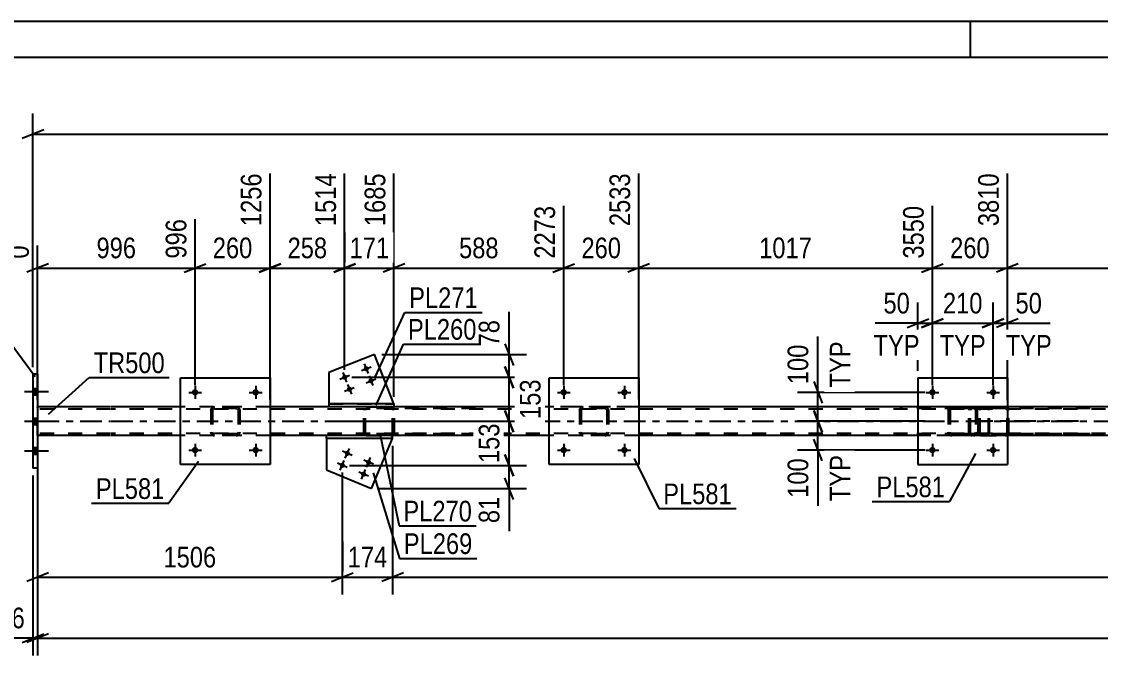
# Model space of a CAD drawing. Header units: millimetres. Extents: x -78 to 763, y -439 to 155.
# Drawn here: x 1 to 150.5, y 67.6 to 155.4 of the extents above; entities that cross this region are included whole.
import ezdxf

# ---------------------------------------------------------------- set-up
doc = ezdxf.new("R2010")
doc.units = ezdxf.units.MM
doc.linetypes.add('DXK_LINE_DOT2', pattern=[3.9198, 1.9599, -1.9599])
doc.linetypes.add('DXK_LINE_DOT3', pattern=[5.9187, 2.979, -0.9799, 0.9799, -0.9799])
doc.styles.add('Arial Narrow', font='ARIALN.TTF', dxfattribs={"height": 0.2})

# ---------------------------------------------------------------- blocks, each defined once
blk = doc.blocks.new('Unknown-800830732-1133')
at = {"color": 5, "linetype": 'Continuous'}
for p, q in [((762.53, 155.43), (-78.47, 155.43)), ((132.53, 150.43), (132.53, 155.43)), ((757.53, 150.43), (-73.47, 150.43))]:
    blk.add_line(p, q, dxfattribs=at)
blk = doc.blocks.new('Bolt-800830732-8193 - 2182')
at = {"linetype": 'Continuous'}
for points in [[(76.59, 104.08, -1), (75.71, 104.08, -1)], [(84.99, 104.08, -1), (84.11, 104.08, -1)]]:
    blk.add_hatch(color=1, dxfattribs=at).paths.add_polyline_path(points)
at = {"color": 1, "linetype": 'Continuous'}
for p, q in [((76.15, 104.96), (76.15, 103.2)), ((84.55, 104.96), (84.55, 103.2)), ((75.27, 104.08), (77.03, 104.08)), ((83.67, 104.08), (85.43, 104.08))]:
    blk.add_line(p, q, dxfattribs=at)
blk = doc.blocks.new('Part-800830732-2221 - 2182')
at = {"color": 2, "linetype": 'Continuous'}
for p, q in [((13.37, 102.08), (3.25, 102.08)), ((23.07, 102.08), (13.47, 102.08)), ((43.62, 102.08), (35.47, 102.08)), ((74.15, 102.08), (52.63, 102.08)), ((125.23, 102.08), (86.55, 102.08)), ((176.31, 102.08), (137.63, 102.08)), ((13.37, 98.08), (3.25, 98.08)), ((23.07, 98.08), (13.47, 98.08)), ((43.27, 98.08), (35.47, 98.08)), ((74.15, 98.08), (52.44, 98.08)), ((125.23, 98.08), (86.55, 98.08)), ((176.31, 98.08), (137.63, 98.08))]:
    blk.add_line(p, q, dxfattribs=at)
at = {"color": 7, "linetype": 'DXK_LINE_DOT2'}
for p, q in [((3.25, 98.08), (3.25, 102.08)), ((13.37, 101.76), (3.25, 101.76)), ((617.69, 101.76), (13.47, 101.76)), ((35.47, 102.08), (23.07, 102.08)), ((52.63, 102.08), (43.62, 102.08)), ((614.66, 102.08), (74.15, 102.08)), ((86.55, 102.08), (74.15, 102.08)), ((137.63, 102.08), (125.23, 102.08)), ((13.37, 98.4), (3.25, 98.4)), ((617.69, 98.4), (13.47, 98.4)), ((35.47, 98.08), (23.07, 98.08)), ((52.44, 98.08), (43.27, 98.08)), ((86.55, 98.08), (74.15, 98.08)), ((137.63, 98.08), (125.23, 98.08))]:
    blk.add_line(p, q, dxfattribs=at)
at = {"color": 7, "linetype": 'DXK_LINE_DOT3'}
for p, q in [((3.25, 100.08), (13.37, 100.08)), ((13.47, 100.08), (617.69, 100.08))]:
    blk.add_line(p, q, dxfattribs=at)
blk = doc.blocks.new('Part-800830732-8167 - 2182')
at = {"color": 2, "linetype": 'Continuous'}
for p, q in [((125.23, 106.08), (125.23, 94.08)), ((125.23, 106.08), (137.63, 106.08)), ((137.63, 106.08), (137.63, 94.08)), ((125.23, 94.08), (137.63, 94.08))]:
    blk.add_line(p, q, dxfattribs=at)
blk = doc.blocks.new('Part-800830732-2357 - 2182')
at = {"color": 2, "linetype": 'Continuous'}
for p, q in [((52.63, 102.48), (43.62, 102.48)), ((43.62, 102.48), (43.62, 102.08)), ((52.63, 102.08), (43.62, 102.08)), ((52.63, 102.48), (52.63, 102.08))]:
    blk.add_line(p, q, dxfattribs=at)
blk = doc.blocks.new('Part-800830732-2286 - 2182')
at = {"color": 2, "linetype": 'Continuous'}
for p, q in [((3.25, 106.58), (2.61, 106.58)), ((2.61, 106.58), (2.61, 93.58)), ((3.25, 106.58), (3.25, 93.58)), ((3.25, 93.58), (2.61, 93.58))]:
    blk.add_line(p, q, dxfattribs=at)
blk = doc.blocks.new('Bolt-800830732-2222 - 2182')
at = {"linetype": 'Continuous'}
for points in [[(3.25, 103.74), (3.25, 104.62), (2.61, 104.62), (2.61, 103.74)], [(3.25, 103.74), (3.25, 104.62), (2.61, 104.62), (2.61, 103.74)], [(3.25, 103.74), (3.25, 104.62), (2.61, 104.62), (2.61, 103.74)], [(3.25, 99.64), (3.25, 100.52), (2.61, 100.52), (2.61, 99.64)], [(3.25, 99.64), (3.25, 100.52), (2.61, 100.52), (2.61, 99.64)], [(3.25, 95.54), (3.25, 96.42), (2.61, 96.42), (2.61, 95.54)], [(3.25, 95.54), (3.25, 96.42), (2.61, 96.42), (2.61, 95.54)], [(3.25, 95.54), (3.25, 96.42), (2.61, 96.42), (2.61, 95.54)]]:
    blk.add_hatch(color=1, dxfattribs=at).paths.add_polyline_path(points)
at = {"color": 1, "linetype": 'Continuous'}
for p, q in [((1.45, 104.18), (4.77, 104.18)), ((1.45, 104.18), (4.77, 104.18)), ((1.45, 104.18), (4.77, 104.18)), ((2.61, 104.62), (3.25, 104.62)), ((2.61, 104.62), (3.25, 104.62)), ((2.61, 104.62), (3.25, 104.62)), ((2.61, 103.74), (3.25, 103.74)), ((2.61, 103.74), (3.25, 103.74)), ((2.61, 103.74), (3.25, 103.74)), ((2.61, 100.52), (3.25, 100.52)), ((2.61, 100.52), (3.25, 100.52)), ((1.45, 100.08), (4.77, 100.08)), ((1.45, 100.08), (4.77, 100.08)), ((2.61, 99.64), (3.25, 99.64)), ((2.61, 99.64), (3.25, 99.64)), ((1.45, 95.98), (4.77, 95.98)), ((1.45, 95.98), (4.77, 95.98)), ((1.45, 95.98), (4.77, 95.98)), ((2.61, 96.42), (3.25, 96.42)), ((2.61, 96.42), (3.25, 96.42)), ((2.61, 96.42), (3.25, 96.42)), ((2.61, 95.54), (3.25, 95.54)), ((2.61, 95.54), (3.25, 95.54)), ((2.61, 95.54), (3.25, 95.54))]:
    blk.add_line(p, q, dxfattribs=at)
blk = doc.blocks.new('Part-800830732-8171 - 2182')
at = {"color": 2, "linetype": 'Continuous'}
for p, q in [((23.07, 94.08), (23.07, 106.08)), ((23.07, 106.08), (35.47, 106.08)), ((35.47, 106.08), (35.47, 94.08)), ((35.47, 94.08), (23.07, 94.08))]:
    blk.add_line(p, q, dxfattribs=at)
blk = doc.blocks.new('Part-800830732-2331 - 2182')
at = {"color": 2, "linetype": 'Continuous'}
for p, q in [((43.27, 97.68), (43.27, 93.37)), ((49.54, 90.75), (52.44, 97.68)), ((43.27, 93.37), (49.54, 90.75))]:
    blk.add_line(p, q, dxfattribs=at)
at = {"color": 7, "linetype": 'DXK_LINE_DOT2'}
blk.add_line((52.44, 97.68), (43.27, 97.68), dxfattribs=at)
blk = doc.blocks.new('Part-800830732-2270 - 2182')
at = {"color": 7, "linetype": 'DXK_LINE_DOT2'}
for p, q in [((133.62, 101.78), (133.58, 101.6)), ((133.83, 101.6), (133.85, 101.69)), ((133.85, 101.69), (133.91, 101.77)), ((134.09, 102.08), (133.89, 102.04)), ((133.91, 101.77), (133.99, 101.82)), ((133.99, 101.82), (134.09, 101.84)), ((134.09, 102.08), (137.32, 102.08)), ((149.08, 102.08), (134.09, 102.08)), ((149.08, 101.84), (134.09, 101.84)), ((137.52, 102.04), (137.32, 102.08)), ((137.32, 101.84), (137.42, 101.82)), ((137.42, 101.82), (137.5, 101.77)), ((137.5, 101.77), (137.56, 101.69)), ((137.56, 101.69), (137.58, 101.6)), ((137.8, 101.73), (137.79, 101.78)), ((137.83, 101.6), (137.8, 101.73)), ((133.58, 98.56), (133.58, 101.6)), ((133.83, 98.56), (133.83, 101.6)), ((137.58, 98.56), (137.58, 101.6)), ((137.83, 98.56), (137.83, 101.6)), ((133.58, 98.56), (133.62, 98.37)), ((133.85, 98.47), (133.83, 98.56)), ((133.91, 98.39), (133.85, 98.47)), ((133.89, 98.11), (134.09, 98.08)), ((133.99, 98.34), (133.91, 98.39)), ((134.09, 98.32), (133.99, 98.34)), ((149.08, 98.32), (134.09, 98.32)), ((134.09, 98.08), (137.32, 98.08)), ((149.08, 98.08), (134.09, 98.08)), ((137.42, 98.34), (137.32, 98.32)), ((137.32, 98.08), (137.52, 98.11)), ((137.5, 98.39), (137.42, 98.34)), ((137.56, 98.47), (137.5, 98.39)), ((137.58, 98.56), (137.56, 98.47)), ((137.79, 98.37), (137.82, 98.47)), ((137.82, 98.47), (137.83, 98.56))]:
    blk.add_line(p, q, dxfattribs=at)
at = {"color": 7, "linetype": 'DXK_LINE_DOT3'}
blk.add_line((147.46, 100.08), (132.28, 100.08), dxfattribs=at)
at = {"color": 7, "linetype": 'DXK_LINE_DOT2'}
for centre, start, end in [((134.07, 101.58), 110.7584, 155.6801), ((137.34, 101.58), 24.32, 69.2417), ((134.07, 98.58), 204.32, 249.2417), ((137.34, 98.58), 290.7584, 335.6801)]:
    blk.add_arc(centre, 0.496, start, end, dxfattribs=at)
blk = doc.blocks.new('Part-800830732-8166 - 2182')
at = {"color": 7, "linetype": 'DXK_LINE_DOT2'}
for p, q in [((129.43, 101.6), (129.47, 101.78)), ((129.47, 101.78), (129.43, 101.6)), ((129.67, 101.6), (129.69, 101.69)), ((129.69, 101.69), (129.74, 101.77)), ((129.73, 102.04), (129.91, 102.08)), ((129.91, 102.08), (129.73, 102.04)), ((129.74, 101.77), (129.82, 101.82)), ((129.82, 101.82), (129.91, 101.84)), ((132.95, 102.08), (129.91, 102.08)), ((132.95, 101.84), (129.91, 101.84)), ((132.95, 102.08), (133.13, 102.04)), ((133.13, 102.04), (132.95, 102.08)), ((132.95, 101.84), (133.04, 101.82)), ((133.04, 101.82), (133.12, 101.77)), ((133.12, 101.77), (133.17, 101.69)), ((133.17, 101.69), (133.19, 101.6)), ((133.39, 101.78), (133.43, 101.6)), ((133.43, 101.6), (133.39, 101.78)), ((129.43, 101.6), (129.43, 98.56)), ((129.67, 101.6), (129.67, 98.56)), ((133.19, 101.6), (133.19, 98.56)), ((133.43, 101.6), (133.43, 98.56)), ((129.47, 98.38), (129.43, 98.56)), ((129.43, 98.56), (129.47, 98.38)), ((129.69, 98.47), (129.67, 98.56)), ((129.74, 98.39), (129.69, 98.47)), ((129.91, 98.08), (129.73, 98.12)), ((129.73, 98.12), (129.91, 98.08)), ((129.82, 98.34), (129.74, 98.39)), ((129.91, 98.32), (129.82, 98.34)), ((132.95, 98.32), (129.91, 98.32)), ((132.95, 98.08), (129.91, 98.08)), ((133.04, 98.34), (132.95, 98.32)), ((133.13, 98.12), (132.95, 98.08)), ((132.95, 98.08), (133.13, 98.12)), ((133.12, 98.39), (133.04, 98.34)), ((133.17, 98.47), (133.12, 98.39)), ((133.19, 98.56), (133.17, 98.47)), ((133.43, 98.56), (133.39, 98.38)), ((133.39, 98.38), (133.43, 98.56))]:
    blk.add_line(p, q, dxfattribs=at)
at = {"color": 7, "linetype": 'DXK_LINE_DOT3'}
blk.add_line((131.43, 100.08), (131.43, 100.08), dxfattribs=at)
at = {"color": 7, "linetype": 'DXK_LINE_DOT2'}
for centre, start, end in [((129.91, 101.6), 112.5, 157.5), ((129.91, 101.6), 112.5, 157.5), ((132.95, 101.6), 22.5, 67.5), ((132.95, 101.6), 22.5, 67.5), ((129.91, 98.56), 202.5, 247.5), ((129.91, 98.56), 202.5, 247.5), ((132.95, 98.56), 292.5, 337.5), ((132.95, 98.56), 292.5, 337.5)]:
    blk.add_arc(centre, 0.48, start, end, dxfattribs=at)
blk = doc.blocks.new('Part-800830732-2287 - 2182')
at = {"color": 7, "linetype": 'DXK_LINE_DOT2'}
for p, q in [((48.47, 101.73), (48.44, 101.6)), ((48.48, 101.78), (48.47, 101.73)), ((48.7, 101.6), (48.72, 101.69)), ((48.72, 101.69), (48.77, 101.77)), ((48.95, 102.08), (48.76, 102.04)), ((48.77, 101.77), (48.86, 101.82)), ((48.86, 101.82), (48.95, 101.84)), ((48.95, 102.08), (52.19, 102.08)), ((63.94, 102.08), (48.95, 102.08)), ((63.94, 101.84), (48.95, 101.84)), ((52.38, 102.04), (52.19, 102.08)), ((52.19, 101.84), (52.29, 101.82)), ((52.29, 101.82), (52.37, 101.77)), ((52.37, 101.77), (52.42, 101.69)), ((52.42, 101.69), (52.44, 101.6)), ((52.67, 101.73), (52.66, 101.78)), ((52.7, 101.6), (52.67, 101.73)), ((48.44, 98.56), (48.44, 101.6)), ((48.7, 98.56), (48.7, 101.6)), ((52.44, 98.56), (52.44, 101.6)), ((52.7, 98.56), (52.7, 101.6)), ((48.44, 98.56), (48.46, 98.47)), ((48.46, 98.47), (48.48, 98.37)), ((48.72, 98.47), (48.7, 98.56)), ((48.77, 98.39), (48.72, 98.47)), ((48.76, 98.11), (48.95, 98.08)), ((48.86, 98.34), (48.77, 98.39)), ((48.95, 98.32), (48.86, 98.34)), ((63.94, 98.32), (48.95, 98.32)), ((48.95, 98.08), (52.19, 98.08)), ((63.94, 98.08), (48.95, 98.08)), ((52.29, 98.34), (52.19, 98.32)), ((52.19, 98.08), (52.38, 98.11)), ((52.37, 98.39), (52.29, 98.34)), ((52.42, 98.47), (52.37, 98.39)), ((52.44, 98.56), (52.42, 98.47)), ((52.66, 98.37), (52.68, 98.47)), ((52.68, 98.47), (52.7, 98.56))]:
    blk.add_line(p, q, dxfattribs=at)
for centre, start, end in [((52.21, 101.58), 24.32, 69.2417), ((52.21, 98.58), 290.7584, 335.6801)]:
    blk.add_arc(centre, 0.496, start, end, dxfattribs=at)
blk = doc.blocks.new('Part-800830732-2346 - 2182')
at = {"color": 2, "linetype": 'Continuous'}
for p, q in [((52.44, 98.08), (43.27, 98.08)), ((43.27, 97.68), (43.27, 98.08)), ((52.44, 97.68), (43.27, 97.68)), ((52.44, 97.68), (52.44, 98.08))]:
    blk.add_line(p, q, dxfattribs=at)
blk = doc.blocks.new('Part-800830732-2293 - 2182')
at = {"color": 7, "linetype": 'DXK_LINE_DOT2'}
for p, q in [((134.85, 102.08), (122.7, 102.08)), ((134.85, 101.84), (122.7, 101.84)), ((132.3, 101.78), (132.26, 101.6)), ((132.51, 101.6), (132.53, 101.69)), ((132.53, 101.69), (132.58, 101.77)), ((132.76, 102.08), (132.57, 102.04)), ((132.58, 101.77), (132.67, 101.82)), ((132.67, 101.82), (132.76, 101.84)), ((133.58, 101.84), (133.58, 102.08)), ((134.96, 102.04), (134.85, 102.08)), ((134.85, 101.84), (134.9, 101.82)), ((134.9, 101.82), (134.95, 101.77)), ((134.95, 101.77), (134.98, 101.69)), ((135.04, 101.94), (134.96, 102.04)), ((134.98, 101.69), (134.99, 101.6)), ((135.1, 101.78), (135.04, 101.94)), ((135.12, 101.6), (135.1, 101.78)), ((132.26, 98.56), (132.26, 101.6)), ((132.51, 98.56), (132.51, 101.6)), ((134.99, 98.56), (134.99, 101.6)), ((135.12, 98.56), (135.12, 101.6)), ((134.85, 98.32), (122.7, 98.32)), ((134.85, 98.08), (122.7, 98.08)), ((132.26, 98.56), (132.3, 98.37)), ((132.53, 98.47), (132.51, 98.56)), ((132.58, 98.39), (132.53, 98.47)), ((132.57, 98.11), (132.76, 98.08)), ((132.67, 98.34), (132.58, 98.39)), ((132.76, 98.32), (132.67, 98.34)), ((133.58, 98.08), (133.58, 98.32)), ((134.9, 98.34), (134.85, 98.32)), ((134.85, 98.08), (134.96, 98.11)), ((134.95, 98.39), (134.9, 98.34)), ((134.98, 98.47), (134.95, 98.39)), ((134.96, 98.11), (135.04, 98.22)), ((134.99, 98.56), (134.98, 98.47)), ((135.04, 98.22), (135.1, 98.37)), ((135.1, 98.37), (135.12, 98.56))]:
    blk.add_line(p, q, dxfattribs=at)
for centre, start, end in [((132.75, 101.58), 111.1941, 156.1506), ((132.75, 98.57), 203.8494, 248.8059)]:
    blk.add_arc(centre, 0.492, start, end, dxfattribs=at)
blk = doc.blocks.new('Part-800830732-8170 - 2182')
at = {"color": 7, "linetype": 'DXK_LINE_DOT2'}
for p, q in [((27.27, 101.6), (27.31, 101.78)), ((27.31, 101.78), (27.27, 101.6)), ((27.51, 101.6), (27.53, 101.69)), ((27.53, 101.69), (27.58, 101.77)), ((27.57, 102.04), (27.75, 102.08)), ((27.75, 102.08), (27.57, 102.04)), ((27.58, 101.77), (27.66, 101.82)), ((27.66, 101.82), (27.75, 101.84)), ((30.79, 102.08), (27.75, 102.08)), ((30.79, 101.84), (27.75, 101.84)), ((30.79, 102.08), (30.97, 102.04)), ((30.97, 102.04), (30.79, 102.08)), ((30.79, 101.84), (30.88, 101.82)), ((30.88, 101.82), (30.96, 101.77)), ((30.96, 101.77), (31.01, 101.69)), ((31.01, 101.69), (31.03, 101.6)), ((31.23, 101.78), (31.27, 101.6)), ((31.27, 101.6), (31.23, 101.78)), ((27.27, 101.6), (27.27, 98.56)), ((27.51, 101.6), (27.51, 98.56)), ((31.03, 101.6), (31.03, 98.56)), ((31.27, 101.6), (31.27, 98.56)), ((27.31, 98.38), (27.27, 98.56)), ((27.27, 98.56), (27.31, 98.38)), ((27.53, 98.47), (27.51, 98.56)), ((27.58, 98.39), (27.53, 98.47)), ((27.75, 98.08), (27.57, 98.12)), ((27.57, 98.12), (27.75, 98.08)), ((27.66, 98.34), (27.58, 98.39)), ((27.75, 98.32), (27.66, 98.34)), ((30.79, 98.32), (27.75, 98.32)), ((30.79, 98.08), (27.75, 98.08)), ((30.88, 98.34), (30.79, 98.32)), ((30.97, 98.12), (30.79, 98.08)), ((30.79, 98.08), (30.97, 98.12)), ((30.96, 98.39), (30.88, 98.34)), ((31.01, 98.47), (30.96, 98.39)), ((31.03, 98.56), (31.01, 98.47)), ((31.27, 98.56), (31.23, 98.38)), ((31.23, 98.38), (31.27, 98.56))]:
    blk.add_line(p, q, dxfattribs=at)
at = {"color": 7, "linetype": 'DXK_LINE_DOT3'}
blk.add_line((29.27, 100.08), (29.27, 100.08), dxfattribs=at)
at = {"color": 7, "linetype": 'DXK_LINE_DOT2'}
for centre, start, end in [((27.75, 101.6), 112.5, 157.5), ((27.75, 101.6), 112.5, 157.5), ((30.79, 101.6), 22.5, 67.5), ((30.79, 101.6), 22.5, 67.5), ((27.75, 98.56), 202.5, 247.5), ((27.75, 98.56), 202.5, 247.5), ((30.79, 98.56), 292.5, 337.5), ((30.79, 98.56), 292.5, 337.5)]:
    blk.add_arc(centre, 0.48, start, end, dxfattribs=at)
blk = doc.blocks.new('Bolt-800830732-8192 - 2182')
at = {"linetype": 'Continuous'}
for points in [[(76.59, 96.08, -1), (75.71, 96.08, -1)], [(84.99, 96.08, -1), (84.11, 96.08, -1)]]:
    blk.add_hatch(color=1, dxfattribs=at).paths.add_polyline_path(points)
at = {"color": 1, "linetype": 'Continuous'}
for p, q in [((75.27, 96.08), (77.03, 96.08)), ((76.15, 96.96), (76.15, 95.2)), ((83.67, 96.08), (85.43, 96.08)), ((84.55, 96.96), (84.55, 95.2))]:
    blk.add_line(p, q, dxfattribs=at)
blk = doc.blocks.new('Bolt-800830732-2347 - 2182')
at = {"linetype": 'Continuous'}
for points in [[(45.84, 95.77, -1), (46.5, 95.49, -1)], [(45.14, 94.11, -1), (45.8, 93.83, -1)], [(48.79, 94.53, -1), (49.45, 94.26, -1)], [(48.09, 92.87, -1), (48.76, 92.6, -1)]]:
    blk.add_hatch(color=1, dxfattribs=at).paths.add_polyline_path(points)
at = {"color": 1, "linetype": 'Continuous'}
for p, q in [((46.83, 95.35), (45.5, 95.91)), ((45.89, 94.97), (46.45, 96.29)), ((46.14, 93.69), (44.81, 94.25)), ((45.19, 93.31), (45.75, 94.63)), ((49.78, 94.12), (48.46, 94.67)), ((48.84, 93.73), (49.4, 95.06)), ((49.09, 92.46), (47.76, 93.01)), ((48.15, 92.07), (48.7, 93.4))]:
    blk.add_line(p, q, dxfattribs=at)
blk = doc.blocks.new('Part-800830732-2352 - 2182')
at = {"color": 2, "linetype": 'Continuous'}
for p, q in [((49.94, 109.31), (43.62, 106.83)), ((52.63, 102.48), (49.94, 109.31)), ((43.62, 106.83), (43.62, 102.48))]:
    blk.add_line(p, q, dxfattribs=at)
at = {"color": 7, "linetype": 'DXK_LINE_DOT2'}
blk.add_line((43.62, 102.48), (52.63, 102.48), dxfattribs=at)
blk = doc.blocks.new('Bolt-800830732-2358 - 2182')
at = {"linetype": 'Continuous'}
for points in [[(49.12, 107.48, -1), (48.45, 107.22, -1)], [(46.14, 106.31, -1), (45.47, 106.05, -1)], [(46.8, 104.64, -1), (46.13, 104.38, -1)], [(49.78, 105.81, -1), (49.11, 105.55, -1)]]:
    blk.add_hatch(color=1, dxfattribs=at).paths.add_polyline_path(points)
at = {"color": 1, "linetype": 'Continuous'}
for p, q in [((48.52, 108.02), (49.04, 106.68)), ((45.13, 105.92), (46.47, 106.45)), ((45.54, 106.85), (46.07, 105.51)), ((48.11, 107.09), (49.45, 107.62)), ((49.18, 106.35), (49.7, 105.01)), ((45.79, 104.24), (47.13, 104.77)), ((46.2, 105.18), (46.73, 103.84)), ((48.77, 105.41), (50.11, 105.94))]:
    blk.add_line(p, q, dxfattribs=at)
blk = doc.blocks.new('Part-800830732-8168 - 2182')
at = {"color": 7, "linetype": 'DXK_LINE_DOT2'}
for p, q in [((78.35, 101.6), (78.39, 101.78)), ((78.39, 101.78), (78.35, 101.6)), ((78.59, 101.6), (78.61, 101.69)), ((78.61, 101.69), (78.66, 101.77)), ((78.65, 102.04), (78.83, 102.08)), ((78.83, 102.08), (78.65, 102.04)), ((78.66, 101.77), (78.74, 101.82)), ((78.74, 101.82), (78.83, 101.84)), ((81.87, 102.08), (78.83, 102.08)), ((81.87, 101.84), (78.83, 101.84)), ((81.87, 102.08), (82.05, 102.04)), ((82.05, 102.04), (81.87, 102.08)), ((81.87, 101.84), (81.96, 101.82)), ((81.96, 101.82), (82.04, 101.77)), ((82.04, 101.77), (82.09, 101.69)), ((82.09, 101.69), (82.11, 101.6)), ((82.31, 101.78), (82.35, 101.6)), ((82.35, 101.6), (82.31, 101.78)), ((78.35, 101.6), (78.35, 98.56)), ((78.59, 101.6), (78.59, 98.56)), ((82.11, 101.6), (82.11, 98.56)), ((82.35, 101.6), (82.35, 98.56)), ((78.39, 98.38), (78.35, 98.56)), ((78.35, 98.56), (78.39, 98.38)), ((78.61, 98.47), (78.59, 98.56)), ((78.66, 98.39), (78.61, 98.47)), ((78.83, 98.08), (78.65, 98.12)), ((78.65, 98.12), (78.83, 98.08)), ((78.74, 98.34), (78.66, 98.39)), ((78.83, 98.32), (78.74, 98.34)), ((81.87, 98.32), (78.83, 98.32)), ((81.87, 98.08), (78.83, 98.08)), ((81.96, 98.34), (81.87, 98.32)), ((82.05, 98.12), (81.87, 98.08)), ((81.87, 98.08), (82.05, 98.12)), ((82.04, 98.39), (81.96, 98.34)), ((82.09, 98.47), (82.04, 98.39)), ((82.11, 98.56), (82.09, 98.47)), ((82.35, 98.56), (82.31, 98.38)), ((82.31, 98.38), (82.35, 98.56))]:
    blk.add_line(p, q, dxfattribs=at)
at = {"color": 7, "linetype": 'DXK_LINE_DOT3'}
blk.add_line((80.35, 100.08), (80.35, 100.08), dxfattribs=at)
at = {"color": 7, "linetype": 'DXK_LINE_DOT2'}
for centre, start, end in [((78.83, 101.6), 112.5, 157.5), ((78.83, 101.6), 112.5, 157.5), ((81.87, 101.6), 22.5, 67.5), ((81.87, 101.6), 22.5, 67.5), ((78.83, 98.56), 202.5, 247.5), ((78.83, 98.56), 202.5, 247.5), ((81.87, 98.56), 292.5, 337.5), ((81.87, 98.56), 292.5, 337.5)]:
    blk.add_arc(centre, 0.48, start, end, dxfattribs=at)
blk = doc.blocks.new('Part-800830732-8169 - 2182')
at = {"color": 2, "linetype": 'Continuous'}
for p, q in [((74.15, 94.08), (74.15, 106.08)), ((74.15, 106.08), (86.55, 106.08)), ((86.55, 106.08), (86.55, 94.08)), ((86.55, 94.08), (74.15, 94.08))]:
    blk.add_line(p, q, dxfattribs=at)
blk = doc.blocks.new('Bolt-800830732-8190 - 2182')
at = {"linetype": 'Continuous'}
for points in [[(127.67, 96.08, -1), (126.79, 96.08, -1)], [(136.07, 96.08, -1), (135.19, 96.08, -1)]]:
    blk.add_hatch(color=1, dxfattribs=at).paths.add_polyline_path(points)
at = {"color": 1, "linetype": 'Continuous'}
for p, q in [((126.35, 96.08), (128.11, 96.08)), ((127.23, 96.96), (127.23, 95.2)), ((134.75, 96.08), (136.51, 96.08)), ((135.63, 96.96), (135.63, 95.2))]:
    blk.add_line(p, q, dxfattribs=at)
blk = doc.blocks.new('Bolt-800830732-8191 - 2182')
at = {"linetype": 'Continuous'}
for points in [[(127.67, 104.08, -1), (126.79, 104.08, -1)], [(136.07, 104.08, -1), (135.19, 104.08, -1)]]:
    blk.add_hatch(color=1, dxfattribs=at).paths.add_polyline_path(points)
at = {"color": 1, "linetype": 'Continuous'}
for p, q in [((127.23, 104.96), (127.23, 103.2)), ((135.63, 104.96), (135.63, 103.2)), ((126.35, 104.08), (128.11, 104.08)), ((134.75, 104.08), (136.51, 104.08))]:
    blk.add_line(p, q, dxfattribs=at)
blk = doc.blocks.new('Bolt-800830732-8194 - 2182')
at = {"linetype": 'Continuous'}
for points in [[(25.51, 96.08, -1), (24.63, 96.08, -1)], [(33.91, 96.08, -1), (33.03, 96.08, -1)]]:
    blk.add_hatch(color=1, dxfattribs=at).paths.add_polyline_path(points)
at = {"color": 1, "linetype": 'Continuous'}
for p, q in [((24.19, 96.08), (25.95, 96.08)), ((25.07, 96.96), (25.07, 95.2)), ((32.59, 96.08), (34.35, 96.08)), ((33.47, 96.96), (33.47, 95.2))]:
    blk.add_line(p, q, dxfattribs=at)
blk = doc.blocks.new('Bolt-800830732-8195 - 2182')
at = {"linetype": 'Continuous'}
for points in [[(25.51, 104.08, -1), (24.63, 104.08, -1)], [(33.91, 104.08, -1), (33.03, 104.08, -1)]]:
    blk.add_hatch(color=1, dxfattribs=at).paths.add_polyline_path(points)
at = {"color": 1, "linetype": 'Continuous'}
for p, q in [((25.07, 104.96), (25.07, 103.2)), ((33.47, 104.96), (33.47, 103.2)), ((24.19, 104.08), (25.95, 104.08)), ((32.59, 104.08), (34.35, 104.08))]:
    blk.add_line(p, q, dxfattribs=at)
blk = doc.blocks.new('StraightDimension-800830732-14243 - 2182')
at = {"color": 7, "linetype": 'Continuous'}
for p, q in [((137.63, 102.98), (137.63, 134.41)), ((178.31, 105.08), (178.31, 129.91)), ((139.13, 121.9), (136.13, 120.7)), ((137.63, 121.3), (178.31, 121.3)), ((176.81, 120.7), (179.81, 121.9))]:
    blk.add_line(p, q, dxfattribs=at)
at = {"color": 0}
blk.add_wipeout([(162.23, 122.05), (162.23, 126.25), (153.71, 126.25), (153.71, 122.05)], dxfattribs=at)
at = {"color": 3, "style": 'Arial Narrow'}
blk.add_text('1017', height=2.863, dxfattribs=at).set_placement((154.31, 122.65))
at = {"color": 0, "linetype": 'Continuous'}
blk.add_wipeout([(177.71, 130.51), (173.51, 130.51), (173.51, 122), (177.71, 122)], dxfattribs=at)
at = {"color": 3, "linetype": 'Continuous', "style": 'Arial Narrow'}
blk.add_text('4827', height=2.863, rotation=90.0002, dxfattribs=at).set_placement((177.11, 122.6))
blk = doc.blocks.new('StraightDimension-800830732-14244 - 2182')
at = {"color": 7, "linetype": 'Continuous'}
for p, q in [((137.63, 102.98), (137.63, 134.41)), ((127.23, 105.08), (127.23, 129.91)), ((125.73, 120.7), (128.73, 121.9)), ((127.23, 121.3), (137.63, 121.3)), ((139.13, 121.9), (136.13, 120.7))]:
    blk.add_line(p, q, dxfattribs=at)
at = {"color": 0}
blk.add_wipeout([(135.77, 122.05), (135.77, 126.25), (129.09, 126.25), (129.09, 122.05)], dxfattribs=at)
at = {"color": 3, "style": 'Arial Narrow'}
blk.add_text('260', height=2.863, dxfattribs=at).set_placement((129.69, 122.65))
at = {"color": 0, "linetype": 'Continuous'}
blk.add_wipeout([(137.03, 135.01), (132.83, 135.01), (132.83, 126.5), (137.03, 126.5)], dxfattribs=at)
at = {"color": 3, "linetype": 'Continuous', "style": 'Arial Narrow'}
blk.add_text('3810', height=2.863, rotation=90.0002, dxfattribs=at).set_placement((136.43, 127.1))
blk = doc.blocks.new('StraightDimension-800830732-14247 - 2182')
at = {"color": 7, "linetype": 'Continuous'}
for p, q in [((52.63, 103.48), (52.63, 134.41)), ((76.15, 105.08), (76.15, 129.91)), ((54.13, 121.9), (51.13, 120.7)), ((52.63, 121.3), (76.15, 121.3)), ((74.65, 120.7), (77.65, 121.9))]:
    blk.add_line(p, q, dxfattribs=at)
at = {"color": 0}
blk.add_wipeout([(67.73, 122.05), (67.73, 126.25), (61.05, 126.25), (61.05, 122.05)], dxfattribs=at)
at = {"color": 3, "style": 'Arial Narrow'}
blk.add_text('588', height=2.863, dxfattribs=at).set_placement((61.65, 122.65))
at = {"color": 0, "linetype": 'Continuous'}
blk.add_wipeout([(75.55, 130.51), (71.35, 130.51), (71.35, 122), (75.55, 122)], dxfattribs=at)
at = {"color": 3, "linetype": 'Continuous', "style": 'Arial Narrow'}
blk.add_text('2273', height=2.863, rotation=90.0002, dxfattribs=at).set_placement((74.95, 122.6))
blk = doc.blocks.new('StraightDimension-800830732-14885 - 2182')
at = {"color": 7, "linetype": 'Continuous'}
for p, q in [((52.44, 96.68), (52.44, 76.08)), ((45.47, 92.97), (45.47, 76.08)), ((43.97, 77.88), (46.97, 79.08)), ((45.47, 78.48), (52.44, 78.48)), ((53.94, 79.08), (50.94, 77.88))]:
    blk.add_line(p, q, dxfattribs=at)
at = {"color": 0}
blk.add_wipeout([(52.3, 79.23), (52.3, 83.43), (45.62, 83.43), (45.62, 79.23)], dxfattribs=at)
at = {"color": 3, "style": 'Arial Narrow'}
blk.add_text('174', height=2.863, dxfattribs=at).set_placement((46.22, 79.83))
blk = doc.blocks.new('StraightDimension-800830732-2405 - 2182')
at = {"color": 7, "linetype": 'Continuous'}
for p, q in [((3.25, 92.58), (3.25, 67.65)), ((4.75, 70.65), (1.75, 69.45)), ((3.25, 70.05), (617.69, 70.05))]:
    blk.add_line(p, q, dxfattribs=at)
blk = doc.blocks.new('StraightDimension-800830732-14827 - 2182')
at = {"color": 7, "linetype": 'Continuous'}
for p, q in [((67.99, 101.58), (69.19, 98.58)), ((45.5, 100.08), (70.99, 100.08)), ((68.59, 93.97), (68.59, 100.08)), ((69.19, 92.47), (67.99, 95.47)), ((46.47, 93.97), (70.99, 93.97))]:
    blk.add_line(p, q, dxfattribs=at)
at = {"color": 0}
blk.add_wipeout([(67.84, 100.37), (63.64, 100.37), (63.64, 93.68), (67.84, 93.68)], dxfattribs=at)
at = {"color": 3, "style": 'Arial Narrow'}
blk.add_text('153', height=2.863, rotation=90.0002, dxfattribs=at).set_placement((67.24, 94.28))
blk = doc.blocks.new('StraightDimension-800830732-2395 - 2182')
at = {"color": 7, "linetype": 'Continuous'}
for p, q in [((2.61, 92.58), (2.61, 67.65)), ((3.25, 92.58), (3.25, 67.65)), ((1.11, 69.45), (4.11, 70.65)), ((4.75, 70.65), (1.75, 69.45)), ((2.61, 70.05), (-3.3, 70.05)), ((2.61, 70.05), (-3.3, 70.05)), ((2.61, 70.05), (3.25, 70.05))]:
    blk.add_line(p, q, dxfattribs=at)
at = {"color": 0}
blk.add_wipeout([(2.08, 70.8), (2.08, 75), (-2.77, 75), (-2.77, 70.8)], dxfattribs=at)
at = {"color": 3, "style": 'Arial Narrow'}
blk.add_text('16', height=2.863, dxfattribs=at).set_placement((-2.17, 71.4))
blk = doc.blocks.new('StraightDimension-800830732-14245 - 2182')
at = {"color": 7, "linetype": 'Continuous'}
for p, q in [((86.55, 103.08), (86.55, 134.41)), ((127.23, 105.08), (127.23, 129.91)), ((88.05, 121.9), (85.05, 120.7)), ((86.55, 121.3), (127.23, 121.3)), ((125.73, 120.7), (128.73, 121.9))]:
    blk.add_line(p, q, dxfattribs=at)
at = {"color": 0}
blk.add_wipeout([(111.15, 122.05), (111.15, 126.25), (102.63, 126.25), (102.63, 122.05)], dxfattribs=at)
at = {"color": 3, "style": 'Arial Narrow'}
blk.add_text('1017', height=2.863, dxfattribs=at).set_placement((103.23, 122.65))
at = {"color": 0, "linetype": 'Continuous'}
blk.add_wipeout([(126.63, 130.51), (122.43, 130.51), (122.43, 122), (126.63, 122)], dxfattribs=at)
at = {"color": 3, "linetype": 'Continuous', "style": 'Arial Narrow'}
blk.add_text('3550', height=2.863, rotation=90.0002, dxfattribs=at).set_placement((126.03, 122.6))
blk = doc.blocks.new('StraightDimension-800830732-14246 - 2182')
at = {"color": 7, "linetype": 'Continuous'}
for p, q in [((86.55, 103.08), (86.55, 134.41)), ((76.15, 105.08), (76.15, 129.91)), ((74.65, 120.7), (77.65, 121.9)), ((76.15, 121.3), (86.55, 121.3)), ((88.05, 121.9), (85.05, 120.7))]:
    blk.add_line(p, q, dxfattribs=at)
at = {"color": 0}
blk.add_wipeout([(84.69, 122.05), (84.69, 126.25), (78.01, 126.25), (78.01, 122.05)], dxfattribs=at)
at = {"color": 3, "style": 'Arial Narrow'}
blk.add_text('260', height=2.863, dxfattribs=at).set_placement((78.61, 122.65))
at = {"color": 0, "linetype": 'Continuous'}
blk.add_wipeout([(85.95, 135.01), (81.75, 135.01), (81.75, 126.5), (85.95, 126.5)], dxfattribs=at)
at = {"color": 3, "linetype": 'Continuous', "style": 'Arial Narrow'}
blk.add_text('2533', height=2.863, rotation=90.0002, dxfattribs=at).set_placement((85.35, 127.1))
blk = doc.blocks.new('StraightDimension-800830732-14248 - 2182')
at = {"color": 7, "linetype": 'Continuous'}
for p, q in [((45.8, 107.18), (45.8, 134.41)), ((52.63, 103.48), (52.63, 134.41)), ((44.3, 120.7), (47.3, 121.9)), ((45.8, 121.3), (52.63, 121.3)), ((54.13, 121.9), (51.13, 120.7))]:
    blk.add_line(p, q, dxfattribs=at)
at = {"color": 0}
blk.add_wipeout([(52.56, 122.05), (52.56, 126.25), (45.88, 126.25), (45.88, 122.05)], dxfattribs=at)
at = {"color": 3, "style": 'Arial Narrow'}
blk.add_text('171', height=2.863, dxfattribs=at).set_placement((46.48, 122.65))
at = {"color": 0, "linetype": 'Continuous'}
blk.add_wipeout([(52.03, 135.01), (47.83, 135.01), (47.83, 126.5), (52.03, 126.5)], dxfattribs=at)
at = {"color": 3, "linetype": 'Continuous', "style": 'Arial Narrow'}
blk.add_text('1685', height=2.863, rotation=90.0002, dxfattribs=at).set_placement((51.43, 127.1))
blk = doc.blocks.new('StraightDimension-800830732-14249 - 2182')
at = {"color": 7, "linetype": 'Continuous'}
for p, q in [((35.47, 103.08), (35.47, 134.41)), ((45.8, 107.18), (45.8, 134.41)), ((33.97, 120.7), (36.97, 121.9)), ((35.47, 121.3), (45.8, 121.3)), ((47.3, 121.9), (44.3, 120.7))]:
    blk.add_line(p, q, dxfattribs=at)
at = {"color": 0}
blk.add_wipeout([(43.98, 122.05), (43.98, 126.25), (37.29, 126.25), (37.29, 122.05)], dxfattribs=at)
at = {"color": 3, "style": 'Arial Narrow'}
blk.add_text('258', height=2.863, dxfattribs=at).set_placement((37.89, 122.65))
at = {"color": 0, "linetype": 'Continuous'}
blk.add_wipeout([(45.2, 135.01), (41, 135.01), (41, 126.5), (45.2, 126.5)], dxfattribs=at)
at = {"color": 3, "linetype": 'Continuous', "style": 'Arial Narrow'}
blk.add_text('1514', height=2.863, rotation=90.0002, dxfattribs=at).set_placement((44.6, 127.1))
blk = doc.blocks.new('StraightDimension-800830732-14250 - 2182')
at = {"color": 7, "linetype": 'Continuous'}
for p, q in [((35.47, 103.08), (35.47, 134.41)), ((25.07, 105.08), (25.07, 128.08)), ((23.57, 120.7), (26.57, 121.9)), ((25.07, 121.3), (35.47, 121.3)), ((36.97, 121.9), (33.97, 120.7))]:
    blk.add_line(p, q, dxfattribs=at)
at = {"color": 0}
blk.add_wipeout([(33.61, 122.05), (33.61, 126.25), (26.93, 126.25), (26.93, 122.05)], dxfattribs=at)
at = {"color": 3, "style": 'Arial Narrow'}
blk.add_text('260', height=2.863, dxfattribs=at).set_placement((27.53, 122.65))
at = {"color": 0, "linetype": 'Continuous'}
blk.add_wipeout([(34.87, 135.01), (30.67, 135.01), (30.67, 126.5), (34.87, 126.5)], dxfattribs=at)
at = {"color": 3, "linetype": 'Continuous', "style": 'Arial Narrow'}
blk.add_text('1256', height=2.863, rotation=90.0002, dxfattribs=at).set_placement((34.27, 127.1))
blk = doc.blocks.new('StraightDimension-800830732-14251 - 2182')
at = {"color": 7, "linetype": 'Continuous'}
for p, q in [((25.07, 105.08), (25.07, 128.08)), ((3.25, 103.08), (3.25, 124.42)), ((4.75, 121.9), (1.75, 120.7)), ((3.25, 121.3), (25.07, 121.3)), ((23.57, 120.7), (26.57, 121.9))]:
    blk.add_line(p, q, dxfattribs=at)
at = {"color": 0}
blk.add_wipeout([(17.5, 122.05), (17.5, 126.25), (10.82, 126.25), (10.82, 122.05)], dxfattribs=at)
at = {"color": 3, "style": 'Arial Narrow'}
blk.add_text('996', height=2.863, dxfattribs=at).set_placement((11.42, 122.65))
at = {"color": 0, "linetype": 'Continuous'}
for points in [[(24.47, 128.68), (20.27, 128.68), (20.27, 122), (24.47, 122)], [(2.65, 125.02), (-1.55, 125.02), (-1.55, 122), (2.65, 122)]]:
    blk.add_wipeout(points, dxfattribs=at)
at = {"color": 3, "linetype": 'Continuous', "style": 'Arial Narrow'}
for s, height, p in [('996', 2.863, (23.87, 122.6)), ('0', 2.86, (2.05, 122.6))]:
    blk.add_text(s, height=height, rotation=90.0002, dxfattribs=at).set_placement(p)
blk = doc.blocks.new('StraightDimension-800830732-14825 - 2182')
at = {"color": 7, "linetype": 'Continuous'}
for p, q in [((68.59, 109.31), (68.59, 115.22)), ((68.59, 109.31), (68.59, 115.22)), ((67.99, 110.81), (69.19, 107.81)), ((50.94, 109.31), (70.99, 109.31)), ((68.59, 106.18), (68.59, 109.31)), ((69.19, 104.68), (67.99, 107.68)), ((46.8, 106.18), (70.99, 106.18))]:
    blk.add_line(p, q, dxfattribs=at)
at = {"color": 0}
blk.add_wipeout([(67.84, 114.7), (63.64, 114.7), (63.64, 109.84), (67.84, 109.84)], dxfattribs=at)
at = {"color": 3, "style": 'Arial Narrow'}
blk.add_text('78', height=2.863, rotation=90.0002, dxfattribs=at).set_placement((67.24, 110.44))
blk = doc.blocks.new('StraightDimension-800830732-14826 - 2182')
at = {"color": 7, "linetype": 'Continuous'}
for p, q in [((67.99, 107.68), (69.19, 104.68)), ((46.8, 106.18), (71.44, 106.18)), ((68.59, 100.08), (68.59, 106.18)), ((69.19, 98.58), (67.99, 101.58)), ((45.5, 100.08), (71.44, 100.08))]:
    blk.add_line(p, q, dxfattribs=at)
at = {"color": 0}
blk.add_wipeout([(73.54, 106.47), (69.34, 106.47), (69.34, 99.79), (73.54, 99.79)], dxfattribs=at)
at = {"color": 3, "style": 'Arial Narrow'}
blk.add_text('153', height=2.863, rotation=90.0002, dxfattribs=at).set_placement((72.94, 100.39))
blk = doc.blocks.new('StraightDimension-800830732-14828 - 2182')
at = {"color": 7, "linetype": 'Continuous'}
for p, q in [((67.99, 95.47), (69.19, 92.47)), ((46.47, 93.97), (70.99, 93.97)), ((68.59, 90.75), (68.59, 93.97)), ((69.19, 89.25), (67.99, 92.25)), ((50.54, 90.75), (70.99, 90.75)), ((68.59, 90.75), (68.59, 84.84)), ((68.59, 90.75), (68.59, 84.84))]:
    blk.add_line(p, q, dxfattribs=at)
at = {"color": 0}
blk.add_wipeout([(67.84, 90.22), (63.64, 90.22), (63.64, 85.37), (67.84, 85.37)], dxfattribs=at)
at = {"color": 3, "style": 'Arial Narrow'}
blk.add_text('81', height=2.863, rotation=90.0002, dxfattribs=at).set_placement((67.24, 85.97))
blk = doc.blocks.new('StraightDimension-800830732-14884 - 2182')
at = {"color": 7, "linetype": 'Continuous'}
for p, q in [((52.44, 96.68), (52.44, 76.08)), ((53.94, 79.08), (50.94, 77.88)), ((52.44, 78.48), (617.69, 78.48))]:
    blk.add_line(p, q, dxfattribs=at)
blk = doc.blocks.new('StraightDimension-800830732-14886 - 2182')
at = {"color": 7, "linetype": 'Continuous'}
for p, q in [((3.25, 97.08), (3.25, 76.08)), ((45.47, 92.97), (45.47, 76.08)), ((4.75, 79.08), (1.75, 77.88)), ((3.25, 78.48), (45.47, 78.48)), ((43.97, 77.88), (46.97, 79.08))]:
    blk.add_line(p, q, dxfattribs=at)
at = {"color": 0}
blk.add_wipeout([(28.62, 79.23), (28.62, 83.43), (20.1, 83.43), (20.1, 79.23)], dxfattribs=at)
at = {"color": 3, "style": 'Arial Narrow'}
blk.add_text('1506', height=2.863, dxfattribs=at).set_placement((20.7, 79.83))
blk = doc.blocks.new('StraightDimension-800830732-14901 - 2182')
at = {"color": 7, "linetype": 'Continuous'}
for p, q in [((2.61, 107.58), (2.61, 142.68)), ((4.11, 140.43), (1.11, 139.23)), ((2.61, 139.83), (618.33, 139.83))]:
    blk.add_line(p, q, dxfattribs=at)
blk = doc.blocks.new('StraightDimension-800830732-14918 - 2182')
at = {"color": 7, "linetype": 'Continuous'}
for p, q in [((135.63, 105.08), (135.63, 116.5)), ((137.63, 107.08), (137.63, 116.5)), ((134.13, 113.05), (137.13, 114.25)), ((135.63, 113.65), (137.63, 113.65)), ((139.13, 114.25), (136.13, 113.05)), ((137.63, 113.65), (143.54, 113.65)), ((137.63, 113.65), (143.54, 113.65))]:
    blk.add_line(p, q, dxfattribs=at)
at = {"color": 0}
blk.add_wipeout([(143.01, 114.4), (143.01, 118.6), (138.15, 118.6), (138.15, 114.4)], dxfattribs=at)
at = {"color": 0, "linetype": 'Continuous'}
blk.add_wipeout([(144.38, 108.55), (144.38, 112.75), (136.79, 112.75), (136.79, 108.55)], dxfattribs=at)
at = {"color": 3, "style": 'Arial Narrow'}
blk.add_text('50', height=2.863, dxfattribs=at).set_placement((138.75, 115))
at = {"color": 3, "linetype": 'Continuous', "style": 'Arial Narrow'}
blk.add_text('TYP', height=2.863, dxfattribs=at).set_placement((137.39, 109.15))
blk = doc.blocks.new('StraightDimension-800830732-14919 - 2182')
at = {"color": 7, "linetype": 'Continuous'}
for p, q in [((127.23, 105.08), (127.23, 116.5)), ((135.63, 105.08), (135.63, 116.5)), ((125.73, 113.05), (128.73, 114.25)), ((127.23, 113.65), (135.63, 113.65)), ((137.13, 114.25), (134.13, 113.05))]:
    blk.add_line(p, q, dxfattribs=at)
at = {"color": 0}
blk.add_wipeout([(134.77, 114.4), (134.77, 118.6), (128.09, 118.6), (128.09, 114.4)], dxfattribs=at)
at = {"color": 0, "linetype": 'Continuous'}
blk.add_wipeout([(135.22, 108.55), (135.22, 112.75), (127.64, 112.75), (127.64, 108.55)], dxfattribs=at)
at = {"color": 3, "style": 'Arial Narrow'}
blk.add_text('210', height=2.863, dxfattribs=at).set_placement((128.69, 115))
at = {"color": 3, "linetype": 'Continuous', "style": 'Arial Narrow'}
blk.add_text('TYP', height=2.863, dxfattribs=at).set_placement((128.24, 109.15))
blk = doc.blocks.new('StraightDimension-800830732-14920 - 2182')
at = {"color": 7, "linetype": 'Continuous'}
for p, q in [((125.23, 107.08), (125.23, 116.5)), ((127.23, 105.08), (127.23, 116.5)), ((125.23, 113.65), (119.32, 113.65)), ((125.23, 113.65), (119.32, 113.65)), ((123.73, 113.05), (126.73, 114.25)), ((125.23, 113.65), (127.23, 113.65)), ((128.73, 114.25), (125.73, 113.05))]:
    blk.add_line(p, q, dxfattribs=at)
at = {"color": 0}
blk.add_wipeout([(124.7, 114.4), (124.7, 118.6), (119.85, 118.6), (119.85, 114.4)], dxfattribs=at)
at = {"color": 0, "linetype": 'Continuous'}
blk.add_wipeout([(126.07, 108.55), (126.07, 112.75), (118.48, 112.75), (118.48, 108.55)], dxfattribs=at)
at = {"color": 3, "style": 'Arial Narrow'}
blk.add_text('50', height=2.863, dxfattribs=at).set_placement((120.45, 115))
at = {"color": 3, "linetype": 'Continuous', "style": 'Arial Narrow'}
blk.add_text('TYP', height=2.863, dxfattribs=at).set_placement((119.08, 109.15))
blk = doc.blocks.new('StraightDimension-800830732-15015 - 2182')
at = {"color": 7, "linetype": 'Continuous'}
for p, q in [((111.38, 104.08), (111.38, 111.82)), ((111.38, 104.08), (111.38, 111.82)), ((110.78, 105.58), (111.98, 102.58)), ((126.23, 104.08), (108.53, 104.08)), ((111.38, 100.08), (111.38, 104.08)), ((111.98, 98.58), (110.78, 101.58)), ((126.23, 100.08), (108.53, 100.08))]:
    blk.add_line(p, q, dxfattribs=at)
at = {"color": 0}
blk.add_wipeout([(110.63, 111.29), (106.43, 111.29), (106.43, 104.61), (110.63, 104.61)], dxfattribs=at)
at = {"color": 0, "linetype": 'Continuous'}
blk.add_wipeout([(116.48, 111.74), (112.28, 111.74), (112.28, 104.15), (116.48, 104.15)], dxfattribs=at)
at = {"color": 3, "linetype": 'Continuous', "style": 'Arial Narrow'}
blk.add_text('TYP', height=2.863, rotation=90.0002, dxfattribs=at).set_placement((115.88, 104.75))
at = {"color": 3, "style": 'Arial Narrow'}
blk.add_text('100', height=2.863, rotation=90.0002, dxfattribs=at).set_placement((110.03, 105.21))
blk = doc.blocks.new('StraightDimension-800830732-15016 - 2182')
at = {"color": 7, "linetype": 'Continuous'}
for p, q in [((110.78, 101.58), (111.98, 98.58)), ((126.23, 100.08), (108.53, 100.08)), ((111.38, 96.08), (111.38, 100.08)), ((111.98, 94.58), (110.78, 97.58)), ((126.23, 96.08), (108.53, 96.08)), ((111.38, 96.08), (111.38, 88.35)), ((111.38, 96.08), (111.38, 88.35))]:
    blk.add_line(p, q, dxfattribs=at)
at = {"color": 0, "linetype": 'Continuous'}
blk.add_wipeout([(116.48, 96.01), (112.28, 96.01), (112.28, 88.42), (116.48, 88.42)], dxfattribs=at)
at = {"color": 0}
blk.add_wipeout([(110.63, 95.56), (106.43, 95.56), (106.43, 88.87), (110.63, 88.87)], dxfattribs=at)
at = {"color": 3, "style": 'Arial Narrow'}
blk.add_text('100', height=2.863, rotation=90.0002, dxfattribs=at).set_placement((110.03, 89.47))
at = {"color": 3, "linetype": 'Continuous', "style": 'Arial Narrow'}
blk.add_text('TYP', height=2.863, rotation=90.0002, dxfattribs=at).set_placement((115.88, 89.02))
blk = doc.blocks.new('Mark-800830732-2217 - 2182')
at = {"color": 0}
blk.add_wipeout([(20.89, 106.74), (20.89, 109.74), (11.02, 109.74), (11.02, 106.74)], dxfattribs=at)
blk.add_wipeout([(20.89, 106.74), (20.89, 109.74), (11.02, 109.74), (11.02, 106.74)], dxfattribs=at)
at = {"color": 30, "linetype": 'Continuous'}
for p, q in [((4.75, 101.04), (10.42, 106.14)), ((10.42, 106.14), (21.49, 106.14))]:
    blk.add_line(p, q, dxfattribs=at)
at = {"color": 3, "style": 'Arial Narrow'}
blk.add_text('TR500', height=2.863, dxfattribs=at).set_placement((11.02, 106.74))
blk = doc.blocks.new('Mark-800830732-2342 - 2182')
at = {"color": 0}
blk.add_wipeout([(63.44, 86.2), (63.44, 89.2), (53.94, 89.2), (53.94, 86.2)], dxfattribs=at)
blk.add_wipeout([(63.44, 86.2), (63.44, 89.2), (53.94, 89.2), (53.94, 86.2)], dxfattribs=at)
at = {"color": 30, "linetype": 'Continuous'}
for p, q in [((50.78, 97.96), (53.34, 85.6)), ((53.34, 85.6), (64.04, 85.6))]:
    blk.add_line(p, q, dxfattribs=at)
at = {"color": 3, "style": 'Arial Narrow'}
blk.add_text('PL270', height=2.863, dxfattribs=at).set_placement((53.94, 86.2))
blk = doc.blocks.new('Mark-800830732-2353 - 2182')
at = {"color": 0}
blk.add_wipeout([(64.07, 111.37), (64.07, 114.37), (54.57, 114.37), (54.57, 111.37)], dxfattribs=at)
blk.add_wipeout([(64.07, 111.37), (64.07, 114.37), (54.57, 114.37), (54.57, 111.37)], dxfattribs=at)
at = {"color": 30, "linetype": 'Continuous'}
for p, q in [((50.17, 102.31), (53.97, 110.77)), ((53.97, 110.77), (64.67, 110.77))]:
    blk.add_line(p, q, dxfattribs=at)
at = {"color": 3, "style": 'Arial Narrow'}
blk.add_text('PL260', height=2.863, dxfattribs=at).set_placement((54.57, 111.37))
blk = doc.blocks.new('Mark-800830732-2282 - 2182')
at = {"color": 0}
blk.add_wipeout([(-5.46, 117.38), (-5.46, 120.38), (-13.5, 120.38), (-13.5, 117.38)], dxfattribs=at)
blk.add_wipeout([(-5.46, 117.38), (-5.46, 120.38), (-13.5, 120.38), (-13.5, 117.38)], dxfattribs=at)
at = {"color": 30, "linetype": 'Continuous'}
for p in [(-14.1, 116.78), (2.93, 106.22)]:
    blk.add_line(p, (-4.86, 116.78), dxfattribs=at)
at = {"color": 3, "style": 'Arial Narrow'}
blk.add_text('SP19', height=2.863, dxfattribs=at).set_placement((-13.5, 117.38))
blk = doc.blocks.new('Mark-800830732-2327 - 2182')
at = {"color": 0}
blk.add_wipeout([(63.51, 81.69), (63.51, 84.69), (54, 84.69), (54, 81.69)], dxfattribs=at)
blk.add_wipeout([(63.51, 81.69), (63.51, 84.69), (54, 84.69), (54, 81.69)], dxfattribs=at)
at = {"color": 30, "linetype": 'Continuous'}
for p, q in [((49.77, 92.95), (53.4, 81.09)), ((53.4, 81.09), (64.11, 81.09))]:
    blk.add_line(p, q, dxfattribs=at)
at = {"color": 3, "style": 'Arial Narrow'}
blk.add_text('PL269', height=2.863, dxfattribs=at).set_placement((54, 81.69))
blk = doc.blocks.new('Mark-800830732-2348 - 2182')
at = {"color": 0}
blk.add_wipeout([(64.25, 115.75), (64.25, 118.75), (54.74, 118.75), (54.74, 115.75)], dxfattribs=at)
blk.add_wipeout([(64.25, 115.75), (64.25, 118.75), (54.74, 118.75), (54.74, 115.75)], dxfattribs=at)
at = {"color": 30, "linetype": 'Continuous'}
for p, q in [((50.05, 106.29), (54.14, 115.15)), ((54.14, 115.15), (64.85, 115.15))]:
    blk.add_line(p, q, dxfattribs=at)
at = {"color": 3, "style": 'Arial Narrow'}
blk.add_text('PL271', height=2.863, dxfattribs=at).set_placement((54.74, 115.75))
blk = doc.blocks.new('Mark-800830732-13953 - 2182')
at = {"color": 0}
blk.add_wipeout([(20.83, 89.32), (20.83, 92.32), (11.33, 92.32), (11.33, 89.32)], dxfattribs=at)
blk.add_wipeout([(20.83, 89.32), (20.83, 92.32), (11.33, 92.32), (11.33, 89.32)], dxfattribs=at)
at = {"color": 30, "linetype": 'Continuous'}
for p in [(25.56, 94.52), (10.73, 88.72)]:
    blk.add_line(p, (21.43, 88.72), dxfattribs=at)
at = {"color": 3, "style": 'Arial Narrow'}
blk.add_text('PL581', height=2.863, dxfattribs=at).set_placement((11.33, 89.32))
blk = doc.blocks.new('Mark-800830732-14186 - 2182')
at = {"color": 0}
blk.add_wipeout([(128.99, 89.56), (128.99, 92.56), (119.48, 92.56), (119.48, 89.56)], dxfattribs=at)
blk.add_wipeout([(128.99, 89.56), (128.99, 92.56), (119.48, 92.56), (119.48, 89.56)], dxfattribs=at)
at = {"color": 30, "linetype": 'Continuous'}
for p in [(133.21, 95.6), (118.88, 88.96)]:
    blk.add_line(p, (129.59, 88.96), dxfattribs=at)
at = {"color": 3, "style": 'Arial Narrow'}
blk.add_text('PL581', height=2.863, dxfattribs=at).set_placement((119.48, 89.56))
blk = doc.blocks.new('Mark-800830732-14189 - 2182')
at = {"color": 0}
blk.add_wipeout([(99.44, 88.59), (99.44, 91.59), (89.94, 91.59), (89.94, 88.59)], dxfattribs=at)
blk.add_wipeout([(99.44, 88.59), (99.44, 91.59), (89.94, 91.59), (89.94, 88.59)], dxfattribs=at)
at = {"color": 30, "linetype": 'Continuous'}
for p, q in [((85.9, 94.94), (89.34, 87.99)), ((89.34, 87.99), (100.04, 87.99))]:
    blk.add_line(p, q, dxfattribs=at)
at = {"color": 3, "style": 'Arial Narrow'}
blk.add_text('PL581', height=2.863, dxfattribs=at).set_placement((89.94, 88.59))

msp = doc.modelspace()

# ---------------------------------------------------------------- block references
for name in ['Unknown-800830732-1133', 'Part-800830732-2352 - 2182', 'Bolt-800830732-2358 - 2182', 'Part-800830732-2286 - 2182', 'Part-800830732-8171 - 2182', 'Bolt-800830732-8195 - 2182', 'Part-800830732-8169 - 2182', 'Bolt-800830732-8193 - 2182', 'Part-800830732-8167 - 2182', 'Bolt-800830732-8191 - 2182', 'Bolt-800830732-2222 - 2182', 'Part-800830732-2221 - 2182', 'Part-800830732-8170 - 2182', 'Part-800830732-2357 - 2182', 'Part-800830732-2287 - 2182', 'Part-800830732-8168 - 2182', 'Part-800830732-2293 - 2182', 'Part-800830732-8166 - 2182', 'Part-800830732-2270 - 2182', 'Part-800830732-2346 - 2182', 'Part-800830732-2331 - 2182', 'Bolt-800830732-8194 - 2182', 'Bolt-800830732-2347 - 2182', 'Bolt-800830732-8192 - 2182', 'Bolt-800830732-8190 - 2182']:
    msp.add_blockref(name, (0, 0))

# ---------------------------------------------------------------- next in the draw order: block references
for name in ['StraightDimension-800830732-14247 - 2182', 'StraightDimension-800830732-14243 - 2182', 'StraightDimension-800830732-14885 - 2182']:
    msp.add_blockref(name, (0, 0))

# ---------------------------------------------------------------- next in the draw order: block references
for name in ['StraightDimension-800830732-14248 - 2182', 'StraightDimension-800830732-14244 - 2182', 'StraightDimension-800830732-2405 - 2182']:
    msp.add_blockref(name, (0, 0))

# ---------------------------------------------------------------- next in the draw order: block references
for name in ['StraightDimension-800830732-14249 - 2182', 'StraightDimension-800830732-14245 - 2182', 'StraightDimension-800830732-14827 - 2182', 'StraightDimension-800830732-2395 - 2182']:
    msp.add_blockref(name, (0, 0))

# ---------------------------------------------------------------- next in the draw order: block references
for name in ['StraightDimension-800830732-14250 - 2182', 'StraightDimension-800830732-14246 - 2182', 'StraightDimension-800830732-14825 - 2182', 'StraightDimension-800830732-14828 - 2182']:
    msp.add_blockref(name, (0, 0))

# ---------------------------------------------------------------- next in the draw order: block references
for name in ['StraightDimension-800830732-14251 - 2182', 'StraightDimension-800830732-14826 - 2182', 'StraightDimension-800830732-14886 - 2182', 'StraightDimension-800830732-14884 - 2182']:
    msp.add_blockref(name, (0, 0))

# ---------------------------------------------------------------- next in the draw order: block references
for name in ['StraightDimension-800830732-14901 - 2182', 'Mark-800830732-2342 - 2182', 'Mark-800830732-13953 - 2182', 'Mark-800830732-14189 - 2182']:
    msp.add_blockref(name, (0, 0))

# ---------------------------------------------------------------- next in the draw order: block references
for name in ['Mark-800830732-2282 - 2182', 'StraightDimension-800830732-14918 - 2182', 'Mark-800830732-2353 - 2182', 'Mark-800830732-2217 - 2182', 'Mark-800830732-2327 - 2182']:
    msp.add_blockref(name, (0, 0))

# ---------------------------------------------------------------- next in the draw order: block references
for name in ['Mark-800830732-2348 - 2182', 'StraightDimension-800830732-14919 - 2182']:
    msp.add_blockref(name, (0, 0))

# ---------------------------------------------------------------- next in the draw order: block references
msp.add_blockref('StraightDimension-800830732-14920 - 2182', (0, 0))

# ---------------------------------------------------------------- next in the draw order: block references
msp.add_blockref('StraightDimension-800830732-15015 - 2182', (0, 0))

# ---------------------------------------------------------------- next in the draw order: block references
msp.add_blockref('StraightDimension-800830732-15016 - 2182', (0, 0))

# ---------------------------------------------------------------- next in the draw order: block references
msp.add_blockref('Mark-800830732-14186 - 2182', (0, 0))

doc.saveas('drawing.dxf')
